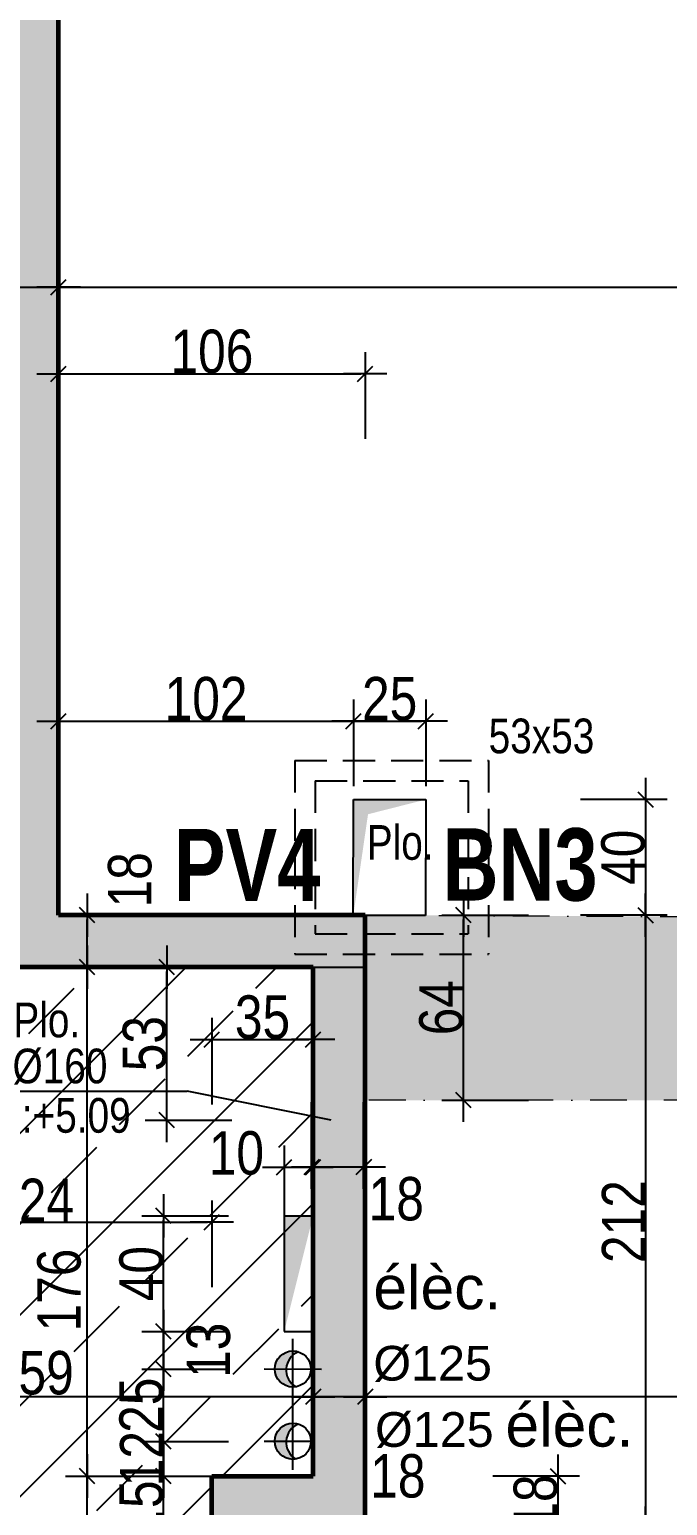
# Model space of a CAD drawing. Header units: centimetres. Extents: x 74297 to 80237, y -23027 to -18827.
# Drawn here: x 76087 to 76307, y -22236 to -21725 of the extents above; entities that cross this region are included whole.
import ezdxf
from ezdxf.enums import TextEntityAlignment as Align

# ---------------------------------------------------------------- set-up
doc = ezdxf.new("R2010")
doc.units = ezdxf.units.CM
doc.header["$LTSCALE"] = 0.5
doc.linetypes.add('CACHE2', pattern=[4.7625, 3.175, -1.5875])
doc.linetypes.add('TIRETPTX2', pattern=[50.8, 25.4, -12.7, 0, -12.7])
doc.layers.get('DEFPOINTS').update_dxf_attribs({"linetype": 'CONTINUOUS'})
for name, color, linetype in [('01_cote_gen', 4, 'CONTINUOUS'), ('01_linteaux', 2, 'CONTINUOUS'), ('01_poch_BN', 9, 'CONTINUOUS'), ('01_poch_murs', 253, 'CONTINUOUS'), ('01_poch_poteaux', 250, 'CONTINUOUS'), ('01_resv', 32, 'CONTINUOUS'), ('01_texte', 230, 'CONTINUOUS'), ('AA_COTES', 2, 'CONTINUOUS')]:
    doc.layers.add(name, color=color, linetype=linetype)
doc.layers.add('01_murs_coup', color=5, linetype='CONTINUOUS', lineweight=60)
doc.layers.add('01_tram_axes', color=2, linetype='TIRETPTX2', lineweight=9)
doc.styles.add('ARIAL', font='arial.ttf')
doc.styles.add('impact', font='impact.ttf')
doc.styles.add('MATTE_TXT', font='arial.ttf')
doc.styles.add('STYLE2', font='ARIALN.TTF')
doc.dimstyles.new('JB50', dxfattribs={"dimscale": 0.1, "dimtxt": 150, "dimasz": 15, "dimexe": 0.1, "dimexo": 0.1, "dimgap": 0.09, "dimtad": 1, "dimdec": 1, "dimdsep": 46, "dimtxsty": 'STYLE2', "dimblk1": 'BOND_G', "dimblk2": 'BOND_D', "dimsah": 1, "dimcen": 1.5, "dimdle": 0.01, "dimse1": 1, "dimse2": 1, "dimclrd": 4, "dimclre": 2, "dimclrt": 6, "dimazin": 2, "dimtfac": 2.333333, "dimtdec": 1, "dimtix": 1, "dimtmove": 2, "dimatfit": 3, "dimldrblk": 'BOND_G', "dimfxl": 1, "dimtolj": 1, "dimtzin": 0, "dimarcsym": 0})

# ---------------------------------------------------------------- blocks, each defined once
blk = doc.blocks.new('BOND_G')
at = {"layer": 'AA_COTES', "color": 0}
for p, q in [((0, -5), (0, 15)), ((5, 0), (-5, 0)), ((1.77, 1.77), (-1.77, -1.77))]:
    blk.add_line(p, q, dxfattribs=at)
blk = doc.blocks.new('BOND_D')
at = {"layer": 'AA_COTES', "color": 0}
for p, q in [((0, 5), (0, -15)), ((5, 0), (-5, 0)), ((-1.77, -1.77), (1.77, 1.77))]:
    blk.add_line(p, q, dxfattribs=at)
blk = doc.blocks.new('*D34')
at = {"layer": '01_cote_gen', "color": 4, "lineweight": -2, "transparency": 16777216}
blk.add_line((76837.22, -22198.03), (76204.22, -22198.03), dxfattribs=at)
at = {"layer": 'DEFPOINTS', "color": 0, "transparency": 16777216}
for p in [(76202.72, -22185.05), (76838.72, -22185.05), (76202.72, -22198.03)]:
    blk.add_point(p, dxfattribs=at)
at = {"layer": '01_cote_gen', "color": 4, "lineweight": -2, "transparency": 16777216, "xscale": 1.5, "yscale": 1.5, "zscale": 1.5, "rotation": 180}
blk.add_blockref('BOND_D', (76202.72, -22198.03), dxfattribs=at)
at = {"layer": '01_cote_gen', "color": 4, "lineweight": -2, "transparency": 16777216, "xscale": 1.5, "yscale": 1.5, "zscale": 1.5}
blk.add_blockref('BOND_G', (76838.72, -22198.03), dxfattribs=at)
at = {"layer": '01_cote_gen', "color": 6, "transparency": 16777216, "insert": (76520.72, -22190.37), "char_height": 15, "attachment_point": 5, "style": 'STYLE2'}
blk.add_mtext('\\A1;636', dxfattribs=at)
blk = doc.blocks.new('*D35')
at = {"layer": '01_cote_gen', "color": 4, "lineweight": -2, "transparency": 16777216}
blk.add_line((76201.22, -22198.03), (76186.22, -22198.03), dxfattribs=at)
at = {"layer": 'DEFPOINTS', "color": 0, "transparency": 16777216}
for p in [(76184.72, -22173.25), (76202.72, -22185.05), (76184.72, -22198.03)]:
    blk.add_point(p, dxfattribs=at)
at = {"layer": '01_cote_gen', "color": 4, "lineweight": -2, "transparency": 16777216, "xscale": 1.5, "yscale": 1.5, "zscale": 1.5, "rotation": 180}
blk.add_blockref('BOND_D', (76184.72, -22198.03), dxfattribs=at)
at = {"layer": '01_cote_gen', "color": 4, "lineweight": -2, "transparency": 16777216, "xscale": 1.5, "yscale": 1.5, "zscale": 1.5}
blk.add_blockref('BOND_G', (76202.72, -22198.03), dxfattribs=at)
at = {"layer": '01_cote_gen', "color": 6, "transparency": 16777216, "insert": (76214.01, -22225.43), "char_height": 15, "attachment_point": 5, "style": 'STYLE2'}
blk.add_mtext('\\A1;18', dxfattribs=at)
blk = doc.blocks.new('*D36')
at = {"layer": '01_cote_gen', "color": 4, "lineweight": -2, "transparency": 16777216}
blk.add_line((76183.22, -22198.03), (76027.22, -22198.03), dxfattribs=at)
at = {"layer": 'DEFPOINTS', "color": 0, "transparency": 16777216}
for p in [(76184.72, -22173.25), (76025.72, -22185.05), (76025.72, -22198.03)]:
    blk.add_point(p, dxfattribs=at)
at = {"layer": '01_cote_gen', "color": 4, "lineweight": -2, "transparency": 16777216, "xscale": 1.5, "yscale": 1.5, "zscale": 1.5, "rotation": 180}
blk.add_blockref('BOND_D', (76025.72, -22198.03), dxfattribs=at)
at = {"layer": '01_cote_gen', "color": 4, "lineweight": -2, "transparency": 16777216, "xscale": 1.5, "yscale": 1.5, "zscale": 1.5}
blk.add_blockref('BOND_G', (76184.72, -22198.03), dxfattribs=at)
at = {"layer": '01_cote_gen', "color": 6, "transparency": 16777216, "insert": (76087.62, -22189.76), "char_height": 15, "attachment_point": 5, "style": 'STYLE2'}
blk.add_mtext('\\A1;159', dxfattribs=at)
blk = doc.blocks.new('*D40')
at = {"layer": '01_cote_gen', "color": 4, "lineweight": -2, "transparency": 16777216}
blk.add_line((76027.22, -22137.58), (76148.22, -22137.58), dxfattribs=at)
at = {"layer": 'DEFPOINTS', "color": 0, "transparency": 16777216}
for p in [(76025.72, -22137.13), (76149.72, -22137.58), (76149.72, -22225.39)]:
    blk.add_point(p, dxfattribs=at)
at = {"layer": '01_cote_gen', "color": 4, "lineweight": -2, "transparency": 16777216, "xscale": 1.5, "yscale": 1.5, "zscale": 1.5, "rotation": 180}
blk.add_blockref('BOND_G', (76025.72, -22137.58), dxfattribs=at)
at = {"layer": '01_cote_gen', "color": 4, "lineweight": -2, "transparency": 16777216, "xscale": 1.5, "yscale": 1.5, "zscale": 1.5}
blk.add_blockref('BOND_D', (76149.72, -22137.58), dxfattribs=at)
at = {"layer": '01_cote_gen', "color": 6, "transparency": 16777216, "insert": (76087.72, -22130.04), "char_height": 15, "attachment_point": 5, "style": 'STYLE2'}
blk.add_mtext('\\A1;124', dxfattribs=at)
blk = doc.blocks.new('*D41')
at = {"layer": '01_cote_gen', "color": 4, "lineweight": -2, "transparency": 16777216}
blk.add_line((76151.21, -22074.42), (76183.22, -22074.42), dxfattribs=at)
at = {"layer": 'DEFPOINTS', "color": 0, "transparency": 16777216}
for p in [(76184.72, -22074.42), (76149.71, -22081.92), (76184.72, -22081.92)]:
    blk.add_point(p, dxfattribs=at)
at = {"layer": '01_cote_gen', "color": 4, "lineweight": -2, "transparency": 16777216, "xscale": 1.5, "yscale": 1.5, "zscale": 1.5, "rotation": 180}
blk.add_blockref('BOND_G', (76149.71, -22074.42), dxfattribs=at)
at = {"layer": '01_cote_gen', "color": 4, "lineweight": -2, "transparency": 16777216, "xscale": 1.5, "yscale": 1.5, "zscale": 1.5}
blk.add_blockref('BOND_D', (76184.72, -22074.42), dxfattribs=at)
at = {"layer": '01_cote_gen', "color": 6, "transparency": 16777216, "insert": (76167.21, -22066.75), "char_height": 15, "attachment_point": 5, "style": 'STYLE2'}
blk.add_mtext('\\A1;35', dxfattribs=at)
blk = doc.blocks.new('*D16')
at = {"layer": '01_cote_gen', "color": 4, "lineweight": -2, "transparency": 16777216}
blk.add_line((76106.57, -22223.89), (76106.57, -22050.84), dxfattribs=at)
at = {"layer": 'DEFPOINTS', "color": 0, "transparency": 16777216}
for p in [(76106.57, -22049.34), (76134.97, -22049.34), (76134.97, -22225.39)]:
    blk.add_point(p, dxfattribs=at)
at = {"layer": '01_cote_gen', "color": 4, "lineweight": -2, "transparency": 16777216, "xscale": 1.5, "yscale": 1.5, "zscale": 1.5}
for name, p, rotation in [('BOND_D', (76106.57, -22049.34), 90), ('BOND_G', (76106.57, -22225.39), 270)]:
    blk.add_blockref(name, p, dxfattribs=dict(at, rotation=rotation))
at = {"layer": '01_cote_gen', "color": 6, "transparency": 16777216, "insert": (76096.92, -22161.1), "char_height": 15, "attachment_point": 5, "rotation": 90, "style": 'STYLE2'}
blk.add_mtext('\\A1;176', dxfattribs=at)
blk = doc.blocks.new('*D17')
at = {"layer": '01_cote_gen', "color": 4, "lineweight": -2, "transparency": 16777216}
blk.add_line((76106.57, -22774.82), (76106.57, -22226.89), dxfattribs=at)
at = {"layer": 'DEFPOINTS', "color": 0, "transparency": 16777216}
for p in [(76106.57, -22225.39), (76129.07, -22225.39), (76134.97, -22776.32)]:
    blk.add_point(p, dxfattribs=at)
at = {"layer": '01_cote_gen', "color": 4, "lineweight": -2, "transparency": 16777216, "xscale": 1.5, "yscale": 1.5, "zscale": 1.5}
for name, p, rotation in [('BOND_D', (76106.57, -22225.39), 90), ('BOND_G', (76106.57, -22776.32), 270)]:
    blk.add_blockref(name, p, dxfattribs=dict(at, rotation=rotation))
at = {"layer": '01_cote_gen', "color": 6, "transparency": 16777216, "insert": (76098.9, -22500.86), "char_height": 15, "attachment_point": 5, "rotation": 90, "style": 'STYLE2'}
blk.add_mtext('\\A1;550.9', dxfattribs=at)
blk = doc.blocks.new('*D48')
at = {"layer": '01_cote_gen', "color": 4, "lineweight": -2, "transparency": 16777216}
blk.add_line((76098.22, -21844.14), (76201.22, -21844.14), dxfattribs=at)
at = {"layer": 'DEFPOINTS', "color": 0, "transparency": 16777216}
for p in [(76202.72, -21844.14), (76096.72, -21857.39), (76202.72, -21857.39)]:
    blk.add_point(p, dxfattribs=at)
at = {"layer": '01_cote_gen', "color": 4, "lineweight": -2, "transparency": 16777216, "xscale": 1.5, "yscale": 1.5, "zscale": 1.5, "rotation": 180}
blk.add_blockref('BOND_G', (76096.72, -21844.14), dxfattribs=at)
at = {"layer": '01_cote_gen', "color": 4, "lineweight": -2, "transparency": 16777216, "xscale": 1.5, "yscale": 1.5, "zscale": 1.5}
blk.add_blockref('BOND_D', (76202.72, -21844.14), dxfattribs=at)
at = {"layer": '01_cote_gen', "color": 6, "transparency": 16777216, "insert": (76149.72, -21836.48), "char_height": 15, "attachment_point": 5, "style": 'STYLE2'}
blk.add_mtext('\\A1;106', dxfattribs=at)
blk = doc.blocks.new('*D54')
at = {"layer": '01_cote_gen', "color": 4, "lineweight": -2, "transparency": 16777216}
blk.add_line((76098.22, -21814.14), (76837.22, -21814.14), dxfattribs=at)
at = {"layer": 'DEFPOINTS', "color": 0, "transparency": 16777216}
for p in [(76838.72, -21800.01), (76096.72, -21807.2), (76838.72, -21814.14)]:
    blk.add_point(p, dxfattribs=at)
at = {"layer": '01_cote_gen', "color": 4, "lineweight": -2, "transparency": 16777216, "xscale": 1.5, "yscale": 1.5, "zscale": 1.5, "rotation": 180}
blk.add_blockref('BOND_G', (76096.72, -21814.14), dxfattribs=at)
at = {"layer": '01_cote_gen', "color": 4, "lineweight": -2, "transparency": 16777216, "xscale": 1.5, "yscale": 1.5, "zscale": 1.5}
blk.add_blockref('BOND_D', (76838.72, -21814.14), dxfattribs=at)
at = {"layer": '01_cote_gen', "color": 6, "transparency": 16777216, "insert": (76467.72, -21806.6), "char_height": 15, "attachment_point": 5, "style": 'STYLE2'}
blk.add_mtext('\\A1;742', dxfattribs=at)
blk = doc.blocks.new('*D55')
at = {"layer": '01_cote_gen', "color": 4, "lineweight": -2, "transparency": 16777216}
blk.add_line((76080.22, -21814.14), (76095.22, -21814.14), dxfattribs=at)
at = {"layer": 'DEFPOINTS', "color": 0, "transparency": 16777216}
for p in [(76078.72, -21814.14), (76096.72, -21814.14), (76096.72, -21836.64)]:
    blk.add_point(p, dxfattribs=at)
at = {"layer": '01_cote_gen', "color": 4, "lineweight": -2, "transparency": 16777216, "xscale": 1.5, "yscale": 1.5, "zscale": 1.5, "rotation": 180}
blk.add_blockref('BOND_G', (76078.72, -21814.14), dxfattribs=at)
at = {"layer": '01_cote_gen', "color": 4, "lineweight": -2, "transparency": 16777216, "xscale": 1.5, "yscale": 1.5, "zscale": 1.5}
blk.add_blockref('BOND_D', (76096.72, -21814.14), dxfattribs=at)
at = {"layer": '01_cote_gen', "color": 6, "transparency": 16777216, "insert": (76065.4, -21826.85), "char_height": 15, "attachment_point": 5, "style": 'STYLE2'}
blk.add_mtext('\\A1;18', dxfattribs=at)
blk = doc.blocks.new('*D67')
at = {"layer": '01_cote_gen', "color": 4, "lineweight": -2, "transparency": 16777216}
blk.add_line((76299.62, -22032.89), (76299.62, -22241.89), dxfattribs=at)
at = {"layer": 'DEFPOINTS', "color": 0, "transparency": 16777216}
for p in [(76217.41, -22031.39), (76217.41, -22243.39), (76299.62, -22243.39)]:
    blk.add_point(p, dxfattribs=at)
at = {"layer": '01_cote_gen', "color": 4, "lineweight": -2, "transparency": 16777216, "xscale": 1.5, "yscale": 1.5, "zscale": 1.5}
for name, p, rotation in [('BOND_G', (76299.62, -22031.39), 90), ('BOND_D', (76299.62, -22243.39), 270)]:
    blk.add_blockref(name, p, dxfattribs=dict(at, rotation=rotation))
at = {"layer": '01_cote_gen', "color": 6, "transparency": 16777216, "insert": (76292.08, -22137.39), "char_height": 15, "attachment_point": 5, "rotation": 90, "style": 'STYLE2'}
blk.add_mtext('\\A1;212', dxfattribs=at)
blk = doc.blocks.new('*D75')
at = {"layer": '01_cote_gen', "color": 4, "lineweight": -2, "transparency": 16777216}
blk.add_line((76106.57, -22047.84), (76106.57, -22032.89), dxfattribs=at)
at = {"layer": 'DEFPOINTS', "color": 0, "transparency": 16777216}
for p in [(76106.57, -22031.39), (76129.07, -22031.39), (76129.07, -22049.34)]:
    blk.add_point(p, dxfattribs=at)
at = {"layer": '01_cote_gen', "color": 4, "lineweight": -2, "transparency": 16777216, "xscale": 1.5, "yscale": 1.5, "zscale": 1.5}
for name, p, rotation in [('BOND_D', (76106.57, -22031.39), 90), ('BOND_G', (76106.57, -22049.34), 270)]:
    blk.add_blockref(name, p, dxfattribs=dict(at, rotation=rotation))
at = {"layer": '01_cote_gen', "color": 6, "transparency": 16777216, "insert": (76121.37, -22019.18), "char_height": 15, "attachment_point": 5, "rotation": 90, "style": 'STYLE2'}
blk.add_mtext('\\A1;18', dxfattribs=at)
blk = doc.blocks.new('*D76')
at = {"layer": '01_cote_gen', "color": 4, "lineweight": -2, "transparency": 16777216}
blk.add_line((76269.32, -22226.9), (76269.32, -22241.89), dxfattribs=at)
at = {"layer": 'DEFPOINTS', "color": 0, "transparency": 16777216}
for p in [(76184.72, -22225.4), (76184.72, -22243.39), (76269.32, -22243.39)]:
    blk.add_point(p, dxfattribs=at)
at = {"layer": '01_cote_gen', "color": 4, "lineweight": -2, "transparency": 16777216, "xscale": 1.5, "yscale": 1.5, "zscale": 1.5}
for name, p, rotation in [('BOND_G', (76269.32, -22225.4), 90), ('BOND_D', (76269.32, -22243.39), 270)]:
    blk.add_blockref(name, p, dxfattribs=dict(at, rotation=rotation))
at = {"layer": '01_cote_gen', "color": 6, "transparency": 16777216, "insert": (76261.65, -22234.39), "char_height": 15, "attachment_point": 5, "rotation": 90, "style": 'STYLE2'}
blk.add_mtext('\\A1;18', dxfattribs=at)
blk = doc.blocks.new('*D258')
at = {"layer": '01_cote_gen', "color": 4, "lineweight": -2, "transparency": 16777216}
blk.add_line((76236.67, -22093.89), (76236.67, -22032.9), dxfattribs=at)
at = {"layer": 'DEFPOINTS', "color": 0, "transparency": 16777216}
for p in [(76227.13, -22031.4), (76236.67, -22031.4), (76221.91, -22095.39)]:
    blk.add_point(p, dxfattribs=at)
at = {"layer": '01_cote_gen', "color": 4, "lineweight": -2, "transparency": 16777216, "xscale": 1.5, "yscale": 1.5, "zscale": 1.5}
for name, p, rotation in [('BOND_D', (76236.67, -22031.4), 90), ('BOND_G', (76236.67, -22095.39), 270)]:
    blk.add_blockref(name, p, dxfattribs=dict(at, rotation=rotation))
at = {"layer": '01_cote_gen', "color": 6, "transparency": 16777216, "insert": (76229, -22063.4), "char_height": 15, "attachment_point": 5, "rotation": 90, "style": 'STYLE2'}
blk.add_mtext('\\A1;64', dxfattribs=at)
blk = doc.blocks.new('*D269')
at = {"layer": '01_cote_gen', "color": 4, "lineweight": -2, "transparency": 16777216}
blk.add_line((76098.22, -21964.27), (76197.18, -21964.27), dxfattribs=at)
at = {"layer": 'DEFPOINTS', "color": 0, "transparency": 16777216}
for p in [(76198.68, -21964.27), (76096.72, -21976.54), (76198.68, -21991.38)]:
    blk.add_point(p, dxfattribs=at)
at = {"layer": '01_cote_gen', "color": 4, "lineweight": -2, "transparency": 16777216, "xscale": 1.5, "yscale": 1.5, "zscale": 1.5, "rotation": 180}
blk.add_blockref('BOND_G', (76096.72, -21964.27), dxfattribs=at)
at = {"layer": '01_cote_gen', "color": 4, "lineweight": -2, "transparency": 16777216, "xscale": 1.5, "yscale": 1.5, "zscale": 1.5}
blk.add_blockref('BOND_D', (76198.68, -21964.27), dxfattribs=at)
at = {"layer": '01_cote_gen', "color": 6, "transparency": 16777216, "insert": (76147.7, -21956.61), "char_height": 15, "attachment_point": 5, "style": 'STYLE2'}
blk.add_mtext('\\A1;102', dxfattribs=at)
blk = doc.blocks.new('*D270')
at = {"layer": '01_cote_gen', "color": 4, "lineweight": -2, "transparency": 16777216}
blk.add_line((76200.18, -21964.27), (76222.18, -21964.27), dxfattribs=at)
at = {"layer": 'DEFPOINTS', "color": 0, "transparency": 16777216}
for p in [(76223.68, -21964.27), (76198.68, -21971.77), (76223.68, -21991.42)]:
    blk.add_point(p, dxfattribs=at)
at = {"layer": '01_cote_gen', "color": 4, "lineweight": -2, "transparency": 16777216, "xscale": 1.5, "yscale": 1.5, "zscale": 1.5, "rotation": 180}
blk.add_blockref('BOND_G', (76198.68, -21964.27), dxfattribs=at)
at = {"layer": '01_cote_gen', "color": 4, "lineweight": -2, "transparency": 16777216, "xscale": 1.5, "yscale": 1.5, "zscale": 1.5}
blk.add_blockref('BOND_D', (76223.68, -21964.27), dxfattribs=at)
at = {"layer": '01_cote_gen', "color": 6, "transparency": 16777216, "insert": (76211.18, -21956.61), "char_height": 15, "attachment_point": 5, "style": 'STYLE2'}
blk.add_mtext('\\A1;25', dxfattribs=at)
blk = doc.blocks.new('*D271')
at = {"layer": '01_cote_gen', "color": 4, "lineweight": -2, "transparency": 16777216}
blk.add_line((76299.62, -21992.9), (76299.62, -22029.89), dxfattribs=at)
at = {"layer": 'DEFPOINTS', "color": 0, "transparency": 16777216}
for p in [(76211.18, -21991.4), (76189.3, -22031.39), (76299.62, -22031.39)]:
    blk.add_point(p, dxfattribs=at)
at = {"layer": '01_cote_gen', "color": 4, "lineweight": -2, "transparency": 16777216, "xscale": 1.5, "yscale": 1.5, "zscale": 1.5}
for name, p, rotation in [('BOND_G', (76299.62, -21991.4), 90), ('BOND_D', (76299.62, -22031.39), 270)]:
    blk.add_blockref(name, p, dxfattribs=dict(at, rotation=rotation))
at = {"layer": '01_cote_gen', "color": 6, "transparency": 16777216, "insert": (76291.95, -22011.39), "char_height": 15, "attachment_point": 5, "rotation": 90, "style": 'STYLE2'}
blk.add_mtext('\\A1;40', dxfattribs=at)
blk = doc.blocks.new('*D274')
at = {"layer": '01_cote_gen', "color": 4, "lineweight": -2, "transparency": 16777216}
blk.add_line((76132.99, -22260.38), (76132.99, -22226.89), dxfattribs=at)
at = {"layer": 'DEFPOINTS', "color": 0, "transparency": 16777216}
for p in [(76132.99, -22225.39), (76161.44, -22225.39), (76158.72, -22261.88)]:
    blk.add_point(p, dxfattribs=at)
at = {"layer": '01_cote_gen', "color": 4, "lineweight": -2, "transparency": 16777216, "xscale": 1.5, "yscale": 1.5, "zscale": 1.5}
for name, p, rotation in [('BOND_D', (76132.99, -22225.39), 90), ('BOND_G', (76132.99, -22261.88), 270)]:
    blk.add_blockref(name, p, dxfattribs=dict(at, rotation=rotation))
at = {"layer": '01_cote_gen', "color": 6, "transparency": 16777216, "insert": (76125.32, -22243.63), "char_height": 15, "attachment_point": 5, "rotation": 90, "style": 'STYLE2'}
blk.add_mtext('\\A1;36.5', dxfattribs=at)
blk = doc.blocks.new('*D298')
at = {"layer": '01_cote_gen', "color": 4, "lineweight": -2, "transparency": 16777216}
blk.add_line((76200.69, -22118.55), (76185.69, -22118.55), dxfattribs=at)
at = {"layer": 'DEFPOINTS', "color": 0, "transparency": 16777216}
for p in [(76184.19, -22093.76), (76202.19, -22105.56), (76184.19, -22118.55)]:
    blk.add_point(p, dxfattribs=at)
at = {"layer": '01_cote_gen', "color": 4, "lineweight": -2, "transparency": 16777216, "xscale": 1.5, "yscale": 1.5, "zscale": 1.5, "rotation": 180}
blk.add_blockref('BOND_D', (76184.19, -22118.55), dxfattribs=at)
at = {"layer": '01_cote_gen', "color": 4, "lineweight": -2, "transparency": 16777216, "xscale": 1.5, "yscale": 1.5, "zscale": 1.5}
blk.add_blockref('BOND_G', (76202.19, -22118.55), dxfattribs=at)
at = {"layer": '01_cote_gen', "color": 6, "transparency": 16777216, "insert": (76213.48, -22129.58), "char_height": 15, "attachment_point": 5, "style": 'STYLE2'}
blk.add_mtext('\\A1;18', dxfattribs=at)
blk = doc.blocks.new('*D301')
at = {"layer": '01_cote_gen', "color": 4, "lineweight": -2, "transparency": 16777216}
for p, q in [((76132.99, -22211.9), (76132.99, -22210.4)), ((76132.99, -22213.4), (76132.99, -22225.39)), ((76132.99, -22226.89), (76132.99, -22228.39))]:
    blk.add_line(p, q, dxfattribs=at)
at = {"layer": 'DEFPOINTS', "color": 0, "transparency": 16777216}
for p in [(76158.11, -22213.4), (76128.46, -22225.39), (76132.99, -22225.39)]:
    blk.add_point(p, dxfattribs=at)
at = {"layer": '01_cote_gen', "color": 4, "lineweight": -2, "transparency": 16777216, "xscale": 1.5, "yscale": 1.5, "zscale": 1.5}
for name, p, rotation in [('BOND_G', (76132.99, -22213.4), 270), ('BOND_D', (76132.99, -22225.39), 90)]:
    blk.add_blockref(name, p, dxfattribs=dict(at, rotation=rotation))
at = {"layer": '01_cote_gen', "color": 6, "transparency": 16777216, "insert": (76125.45, -22219.39), "char_height": 15, "attachment_point": 5, "rotation": 90, "style": 'STYLE2'}
blk.add_mtext('\\A1;12', dxfattribs=at)
blk = doc.blocks.new('*D302')
at = {"layer": '01_cote_gen', "color": 4, "lineweight": -2, "transparency": 16777216}
blk.add_line((76132.99, -22211.9), (76132.99, -22189.9), dxfattribs=at)
at = {"layer": 'DEFPOINTS', "color": 0, "transparency": 16777216}
for p in [(76132.99, -22188.4), (76158.12, -22188.4), (76144.49, -22213.4)]:
    blk.add_point(p, dxfattribs=at)
at = {"layer": '01_cote_gen', "color": 4, "lineweight": -2, "transparency": 16777216, "xscale": 1.5, "yscale": 1.5, "zscale": 1.5}
for name, p, rotation in [('BOND_D', (76132.99, -22188.4), 90), ('BOND_G', (76132.99, -22213.4), 270)]:
    blk.add_blockref(name, p, dxfattribs=dict(at, rotation=rotation))
at = {"layer": '01_cote_gen', "color": 6, "transparency": 16777216, "insert": (76125.32, -22200.9), "char_height": 15, "attachment_point": 5, "rotation": 90, "style": 'STYLE2'}
blk.add_mtext('\\A1;25', dxfattribs=at)
blk = doc.blocks.new('*D299')
at = {"layer": '01_cote_gen', "color": 4, "lineweight": -2, "transparency": 16777216}
blk.add_line((76132.99, -22173.9), (76132.99, -22136.9), dxfattribs=at)
at = {"layer": 'DEFPOINTS', "color": 0, "transparency": 16777216}
for p in [(76132.99, -22135.4), (76165.01, -22135.4), (76165.01, -22175.4)]:
    blk.add_point(p, dxfattribs=at)
at = {"layer": '01_cote_gen', "color": 4, "lineweight": -2, "transparency": 16777216, "xscale": 1.5, "yscale": 1.5, "zscale": 1.5}
for name, p, rotation in [('BOND_D', (76132.99, -22135.4), 90), ('BOND_G', (76132.99, -22175.4), 270)]:
    blk.add_blockref(name, p, dxfattribs=dict(at, rotation=rotation))
at = {"layer": '01_cote_gen', "color": 6, "transparency": 16777216, "insert": (76125.32, -22155.4), "char_height": 15, "attachment_point": 5, "rotation": 90, "style": 'STYLE2'}
blk.add_mtext('\\A1;40', dxfattribs=at)
blk = doc.blocks.new('*D300')
at = {"layer": '01_resv', "color": 4, "lineweight": -2, "transparency": 16777216}
blk.add_line((76176.22, -22118.55), (76183.22, -22118.55), dxfattribs=at)
at = {"layer": 'DEFPOINTS', "color": 0, "transparency": 16777216}
for p in [(76184.72, -22118.55), (76174.72, -22135.38), (76184.72, -22135.38)]:
    blk.add_point(p, dxfattribs=at)
at = {"layer": '01_resv', "color": 4, "lineweight": -2, "transparency": 16777216, "xscale": 1.5, "yscale": 1.5, "zscale": 1.5, "rotation": 180}
blk.add_blockref('BOND_G', (76174.72, -22118.55), dxfattribs=at)
at = {"layer": '01_resv', "color": 4, "lineweight": -2, "transparency": 16777216, "xscale": 1.5, "yscale": 1.5, "zscale": 1.5}
blk.add_blockref('BOND_D', (76184.72, -22118.55), dxfattribs=at)
at = {"layer": '01_resv', "color": 6, "transparency": 16777216, "insert": (76158.18, -22113.73), "char_height": 15, "attachment_point": 5, "style": 'STYLE2'}
blk.add_mtext('\\A1;10', dxfattribs=at)
blk = doc.blocks.new('*D303')
at = {"layer": '01_cote_gen', "color": 4, "lineweight": -2, "transparency": 16777216}
blk.add_line((76132.99, -22186.9), (76132.99, -22176.9), dxfattribs=at)
at = {"layer": 'DEFPOINTS', "color": 0, "transparency": 16777216}
for p in [(76132.99, -22175.4), (76150.8, -22175.4), (76155.49, -22188.4)]:
    blk.add_point(p, dxfattribs=at)
at = {"layer": '01_cote_gen', "color": 4, "lineweight": -2, "transparency": 16777216, "xscale": 1.5, "yscale": 1.5, "zscale": 1.5}
for name, p, rotation in [('BOND_D', (76132.99, -22175.4), 90), ('BOND_G', (76132.99, -22188.4), 270)]:
    blk.add_blockref(name, p, dxfattribs=dict(at, rotation=rotation))
at = {"layer": '01_cote_gen', "color": 6, "transparency": 16777216, "insert": (76148.59, -22181.9), "char_height": 15, "attachment_point": 5, "rotation": 90, "style": 'STYLE2'}
blk.add_mtext('\\A1;13', dxfattribs=at)
blk = doc.blocks.new('*D426')
at = {"layer": '01_cote_gen', "color": 4, "lineweight": -2, "transparency": 16777216}
blk.add_line((76134.14, -22100.86), (76134.14, -22050.84), dxfattribs=at)
at = {"layer": 'DEFPOINTS', "color": 0, "transparency": 16777216}
for p in [(76134.14, -22049.34), (76134.14, -22049.34), (76193.72, -22102.36)]:
    blk.add_point(p, dxfattribs=at)
at = {"layer": '01_cote_gen', "color": 4, "lineweight": -2, "transparency": 16777216, "xscale": 1.5, "yscale": 1.5, "zscale": 1.5}
for name, p, rotation in [('BOND_D', (76134.14, -22049.34), 90), ('BOND_G', (76134.14, -22102.36), 270)]:
    blk.add_blockref(name, p, dxfattribs=dict(at, rotation=rotation))
at = {"layer": '01_cote_gen', "color": 6, "transparency": 16777216, "insert": (76126.48, -22075.85), "char_height": 15, "attachment_point": 5, "rotation": 90, "style": 'STYLE2'}
blk.add_mtext('\\A1;53', dxfattribs=at)

msp = doc.modelspace()

# ---------------------------------------------------------------- hatches: boundary and pattern name
at = {"layer": '01_poch_BN'}
h = msp.add_hatch(color=256, dxfattribs=at)
h.dxf.hatch_style = 1
h.paths.add_polyline_path([(76420.72, -22032.39), (76202.72, -22031.39), (76202.72, -22095.39), (76420.72, -22095.39)])
at = {"layer": '01_poch_murs'}
h = msp.add_hatch(color=256, dxfattribs=at)
h.dxf.hatch_style = 1
h.paths.add_polyline_path([(75336.72, -21346.39), (75320.72, -21346.39), (75320.72, -21526.32), (75336.72, -21526.32)])
h.paths.add_polyline_path([(75336.72, -21623.32), (75320.72, -21623.32), (75320.72, -21670.32), (75336.72, -21670.32)])
h.paths.add_polyline_path([(75336.72, -21862.32), (75320.72, -21862.32), (75320.72, -22057.32), (75336.72, -22057.32)])
h.paths.add_polyline_path([(75336.74, -22249.32), (75320.8, -22249.31), (75320.8, -22249.32), (75320.71, -22565.32), (75320.75, -22565.32), (75336.71, -22565.32)])
h.paths.add_polyline_path([(75740.72, -22776.38), (75336.72, -22776.32), (75336.73, -22662.32), (75320.73, -22662.32), (75320.72, -22794.32), (75740.72, -22794.38)])
h.paths.add_polyline_path([(76025.72, -22776.42), (75990.72, -22776.42), (75990.72, -22543.36), (76025.72, -22543.36), (76025.72, -22174.34), (76007.75, -22174.34), (76007.72, -22525.36), (75972.72, -22525.36), (75972.72, -22776.41), (75837.72, -22776.39), (75837.72, -22794.42), (76025.72, -22794.42)])
h.paths.add_polyline_path([(76025.72, -22049.34), (76007.76, -22049.34), (76007.75, -22072.34), (76025.72, -22072.34)])
h.paths.add_polyline_path([(76202.72, -22049.34), (76184.72, -22049.34), (76184.72, -22225.4), (76149.72, -22225.39), (76149.72, -22371.33), (76167.72, -22371.33), (76167.72, -22243.39), (76202.72, -22243.39)])
h.paths.add_polyline_path([(76167.72, -22473.33), (76149.72, -22473.33), (76149.72, -22794.4), (76331.73, -22794.39), (76331.73, -22776.39), (76167.72, -22776.39)])
h.paths.add_polyline_path([(76854.72, -22628.33), (76838.72, -22628.33), (76838.72, -22776.39), (76428.73, -22776.39), (76428.73, -22794.39), (76854.73, -22794.39)])
h.paths.add_polyline_path([(76854.72, -22292.54), (76838.72, -22292.54), (76838.72, -22531.35), (76854.72, -22531.35)])
h.paths.add_polyline_path([(76854.72, -21957.34), (76838.72, -21957.34), (76838.72, -22100.34), (76854.72, -22100.34)])
h.paths.add_polyline_path([(76854.72, -21669.33), (76838.72, -21669.33), (76838.72, -21765.33), (76854.72, -21765.33)])
h.paths.add_polyline_path([(76854.72, -21346.39), (76838.72, -21346.39), (76838.72, -21572.33), (76854.72, -21572.33)])
h = msp.add_hatch(dxfattribs=at)
h.set_pattern_fill('ANSI33', color=256, scale=7)
edge = h.paths.add_edge_path()
edge.add_arc((76089.43, -22327.96), 30.98, 0, 360)
h.paths.add_polyline_path([(76149.72, -22225.39), (76184.72, -22225.4), (76184.72, -22049.34), (76025.72, -22049.34), (76025.72, -22072.34), (76025.72, -22174.34), (76025.72, -22543.36), (75990.72, -22543.36), (75990.72, -22776.42), (76025.72, -22776.42), (76025.72, -22776.41), (76149.72, -22776.31), (76149.72, -22473.33), (76149.72, -22371.33)])
at = {"layer": '01_poch_poteaux'}
h = msp.add_hatch(color=256, dxfattribs=at)
h.dxf.hatch_style = 1
h.paths.add_polyline_path([(75483.72, -21330.39), (75320.72, -21330.39), (75320.72, -21330.41), (75320.72, -21330.39), (75320.72, -21346.39), (75336.72, -21346.39), (75483.72, -21346.39)])
h.paths.add_polyline_path([(75739.72, -21330.39), (75665.72, -21330.39), (75665.72, -21346.39), (75739.72, -21346.39)])
h.paths.add_polyline_path([(76316.72, -21330.39), (75836.72, -21330.39), (75836.72, -21346.39), (76078.72, -21346.39), (76078.72, -22031.39), (76007.76, -22031.39), (76007.76, -22049.34), (76025.72, -22049.34), (76184.72, -22049.34), (76202.72, -22049.34), (76202.72, -22031.39), (76096.72, -22031.39), (76096.72, -21346.39), (76316.72, -21346.39)])
h.paths.add_polyline_path([(76854.72, -21330.39), (76632.72, -21330.39), (76632.72, -21346.39), (76838.72, -21346.39), (76854.72, -21346.39)])
h.paths.add_polyline_path([(76450.72, -21330.39), (76413.72, -21330.39), (76413.72, -21346.39), (76450.72, -21346.39)])
at = {"layer": '01_resv'}
h = msp.add_hatch(color=256, dxfattribs=at)
h.dxf.hatch_style = 1
h.paths.add_polyline_path([(76179.61, -22182.42, 0.077083), (76177.72, -22182.13), (76177.72, -22183.59, -0.082425)])
h.paths.add_polyline_path([(76177.72, -22183.59), (76177.72, -22182.13, 0.414166), (76171.47, -22188.37), (76175.41, -22188.38, -0.203285)])
h.paths.add_polyline_path([(76175.41, -22188.38), (76171.47, -22188.37, 0.414261), (76177.72, -22194.63), (76177.72, -22193.82, -0.228965)])
h.paths.add_polyline_path([(76177.72, -22193.82), (76177.72, -22194.63, 0.03985), (76178.71, -22194.55, -0.045169)])
h = msp.add_hatch(color=256, dxfattribs=at)
h.dxf.hatch_style = 1
h.paths.add_polyline_path([(76179.61, -22207.42, 0.076969), (76177.72, -22207.13), (76177.72, -22208.59, -0.082279)])
h.paths.add_polyline_path([(76177.72, -22208.59), (76177.72, -22207.13, 0.414166), (76171.47, -22213.37), (76175.4, -22213.38, -0.203507)])
h.paths.add_polyline_path([(76175.4, -22213.38), (76171.47, -22213.37, 0.414261), (76177.72, -22219.63), (76177.72, -22218.83, -0.229171)])
h.paths.add_polyline_path([(76177.72, -22218.83), (76177.72, -22219.63, 0.039729), (76178.71, -22219.55, -0.045015)])

# ---------------------------------------------------------------- linework, layer by layer
at = {"layer": '01_linteaux', "linetype": 'CACHE2', "ltscale": 7}
for p, q in [((76178.37, -21977.91), (76245.37, -21977.91)), ((76178.37, -21977.91), (76178.37, -22044.91)), ((76245.37, -21977.91), (76245.37, -22044.91)), ((76185.37, -21984.91), (76238.37, -21984.91)), ((76185.37, -21984.91), (76185.37, -22037.91)), ((76238.37, -21984.91), (76238.37, -22037.91)), ((76185.37, -22037.91), (76238.37, -22037.91)), ((76178.37, -22044.91), (76245.37, -22044.91))]:
    msp.add_line(p, q, dxfattribs=at)
at = {"layer": '01_murs_coup'}
for p, q in [((76096.72, -22031.39), (76096.72, -21346.39)), ((76202.72, -22031.39), (76096.72, -22031.39)), ((76202.72, -22243.39), (76202.72, -22031.39)), ((76184.72, -22049.34), (76025.72, -22049.34)), ((76184.72, -22225.4), (76184.72, -22049.34)), ((76149.72, -22225.39), (76184.72, -22225.4)), ((76149.72, -22371.33), (76149.72, -22225.39))]:
    msp.add_line(p, q, dxfattribs=at)
at = {"layer": '01_poch_murs'}
msp.add_line((76184.72, -22049.34), (76202.72, -22049.34), dxfattribs=at)
at = {"layer": '01_resv'}
for p, q in [((76198.61, -22031.39), (76198.68, -21991.38)), ((76198.68, -21991.38), (76223.68, -21991.42)), ((76223.68, -21991.42), (76223.61, -22031.51)), ((76223.61, -22031.51), (76198.61, -22031.46)), ((76080.51, -22092.31), (76141.19, -22092.31)), ((76190.93, -22102.36), (76141.19, -22092.31)), ((76174.72, -22135.38), (76184.72, -22135.38)), ((76174.72, -22135.38), (76174.72, -22175.38)), ((76174.72, -22175.38), (76184.72, -22175.38)), ((76177.72, -22223.27), (76177.72, -22177.98)), ((76167.83, -22188.37), (76187.61, -22188.38)), ((76167.82, -22213.37), (76184.72, -22213.38))]:
    msp.add_line(p, q, dxfattribs=at)
for centre in [(76177.72, -22188.38), (76177.72, -22213.38)]:
    msp.add_circle(centre, 6.25, dxfattribs=at)
for centre in [(76182.2, -22188.71), (76182.2, -22213.71)]:
    msp.add_arc(centre, 6.8, 112.3777, 239.1192, dxfattribs=at)
for points in [[(76198.61, -22031.46), (76198.68, -21991.38), (76203.7, -21996.49)], [(76198.68, -21991.38), (76223.68, -21991.42), (76203.7, -21996.49)], [(76184.72, -22092.36), (76202.72, -22092.36), (76202.72, -22112.36), (76184.72, -22112.36)], [(76174.72, -22175.38), (76174.72, -22135.38), (76184.72, -22135.38)]]:
    msp.add_solid(points, dxfattribs=at)
at = {"layer": '01_tram_axes'}
for p, q in [((76202.72, -22031.39), (76420.72, -22032.39)), ((76420.72, -22095.39), (76202.72, -22095.39))]:
    msp.add_line(p, q, dxfattribs=at)

# ---------------------------------------------------------------- texts
at = {"layer": '01_resv', "style": 'MATTE_TXT', "width": 0.8}
for s, p in [('53x53', (76245.41, -21979.01)), ('Plo.', (76203.26, -22015.85)), ('Plo.', (76081.06, -22077.24)), ('%%C160', (76080.78, -22093.17)), ('Ai:+5.09', (76072.06, -22110.25))]:
    msp.add_text(s, height=12, dxfattribs=at).set_placement(p, align=Align.BOTTOM_LEFT)
at = {"layer": '01_texte', "style": 'impact'}
for s, p in [('PV4', (76161.87, -22034.04)), ('BN3', (76256.27, -22033.84))]:
    msp.add_text(s, height=25, dxfattribs=at).set_placement(p, align=Align.BOTTOM_CENTER)
at = {"layer": '01_texte', "style": 'ARIAL'}
for s, height, p in [('élèc.', 15, (76205.55, -22167.69)), ('%%C125', 12, (76205.55, -22192.38)), ('élèc.', 15, (76251.22, -22215.24)), ('%%C125', 12, (76206.14, -22215.3))]:
    msp.add_text(s, height=height, dxfattribs=at).set_placement(p)

# ---------------------------------------------------------------- dimensions: what is measured, and where the dimension line sits
at = {"layer": '01_cote_gen'}
for base, p1, p2, picture, middle in [((76838.72, -21814.14), (76096.72, -21807.2), (76838.72, -21800.01), '*D54', (76467.72, -21806.6)), ((76202.72, -21844.14), (76096.72, -21857.39), (76202.72, -21857.39), '*D48', (76149.72, -21836.48)), ((76198.68, -21964.27), (76096.72, -21976.54), (76198.68, -21991.38), '*D269', (76147.7, -21956.61)), ((76223.68, -21964.27), (76198.68, -21971.77), (76223.68, -21991.42), '*D270', (76211.18, -21956.61)), ((76184.72, -22074.42), (76149.71, -22081.92), (76184.72, -22081.92), '*D41', (76167.21, -22066.75)), ((76149.72, -22137.58), (76025.72, -22137.13), (76149.72, -22225.39), '*D40', (76087.72, -22130.04)), ((76202.72, -22198.03), (76838.72, -22185.05), (76202.72, -22185.05), '*D34', (76520.72, -22190.37))]:
    dim = msp.add_linear_dim(base=base, p1=p1, p2=p2, dimstyle='JB50', dxfattribs=at)
    dim.commit()
    dim.dimension.update_dxf_attribs({"geometry": picture, "text_midpoint": middle})
for base, p1, p2, picture, middle in [((76096.72, -21814.14), (76078.72, -21814.14), (76096.72, -21836.64), '*D55', (76065.4, -21826.85)), ((76184.19, -22118.55), (76202.19, -22105.56), (76184.19, -22093.76), '*D298', (76213.48, -22129.58)), ((76025.72, -22198.03), (76184.72, -22173.25), (76025.72, -22185.05), '*D36', (76087.62, -22189.76)), ((76184.72, -22198.03), (76202.72, -22185.05), (76184.72, -22173.25), '*D35', (76214.01, -22225.43))]:
    dim = msp.add_linear_dim(base=base, p1=p1, p2=p2, dimstyle='JB50', dxfattribs=at)
    dim.commit()
    dim.dimension.update_dxf_attribs({"geometry": picture, "text_midpoint": middle, "dimtype": 160})
for base, p1, p2, picture, middle in [((76299.62, -22031.39), (76211.18, -21991.4), (76189.3, -22031.39), '*D271', (76291.95, -22011.39)), ((76299.62, -22243.39), (76217.41, -22031.39), (76217.41, -22243.39), '*D67', (76292.08, -22137.39)), ((76236.67, -22031.4), (76221.91, -22095.39), (76227.13, -22031.4), '*D258', (76229, -22063.4)), ((76134.14, -22049.34), (76193.72, -22102.36), (76134.14, -22049.34), '*D426', (76126.48, -22075.85)), ((76132.99, -22135.4), (76165.01, -22175.4), (76165.01, -22135.4), '*D299', (76125.32, -22155.4)), ((76132.99, -22188.4), (76144.49, -22213.4), (76158.12, -22188.4), '*D302', (76125.32, -22200.9)), ((76132.99, -22225.39), (76158.11, -22213.4), (76128.46, -22225.39), '*D301', (76125.45, -22219.39)), ((76106.57, -22225.39), (76134.97, -22776.32), (76129.07, -22225.39), '*D17', (76098.9, -22500.86)), ((76132.99, -22225.39), (76158.72, -22261.88), (76161.44, -22225.39), '*D274', (76125.32, -22243.63)), ((76269.32, -22243.39), (76184.72, -22225.4), (76184.72, -22243.39), '*D76', (76261.65, -22234.39))]:
    dim = msp.add_linear_dim(base=base, p1=p1, p2=p2, angle=90, dimstyle='JB50', dxfattribs=at)
    dim.commit()
    dim.dimension.update_dxf_attribs({"geometry": picture, "text_midpoint": middle})
for base, p1, p2, picture, middle in [((76106.571, -22031.3886), (76129.071, -22049.3412), (76129.0711, -22031.3886), '*D75', (76121.3676, -22019.1843)), ((76106.571, -22049.3412), (76134.9698, -22225.391), (76134.9698, -22049.3412), '*D16', (76096.9223, -22161.0965)), ((76132.99, -22175.4), (76155.49, -22188.4), (76150.8, -22175.4), '*D303', (76148.59, -22181.9))]:
    dim = msp.add_linear_dim(base=base, p1=p1, p2=p2, angle=90, dimstyle='JB50', dxfattribs=at)
    dim.commit()
    dim.dimension.update_dxf_attribs({"geometry": picture, "text_midpoint": middle, "dimtype": 160})
at = {"layer": '01_resv'}
dim = msp.add_linear_dim(base=(76184.72, -22118.55), p1=(76174.72, -22135.38), p2=(76184.72, -22135.38), dimstyle='JB50', dxfattribs=at)
dim.commit()
dim.dimension.update_dxf_attribs({"geometry": '*D300', "text_midpoint": (76158.18, -22113.73), "dimtype": 160})

doc.saveas('drawing.dxf')
